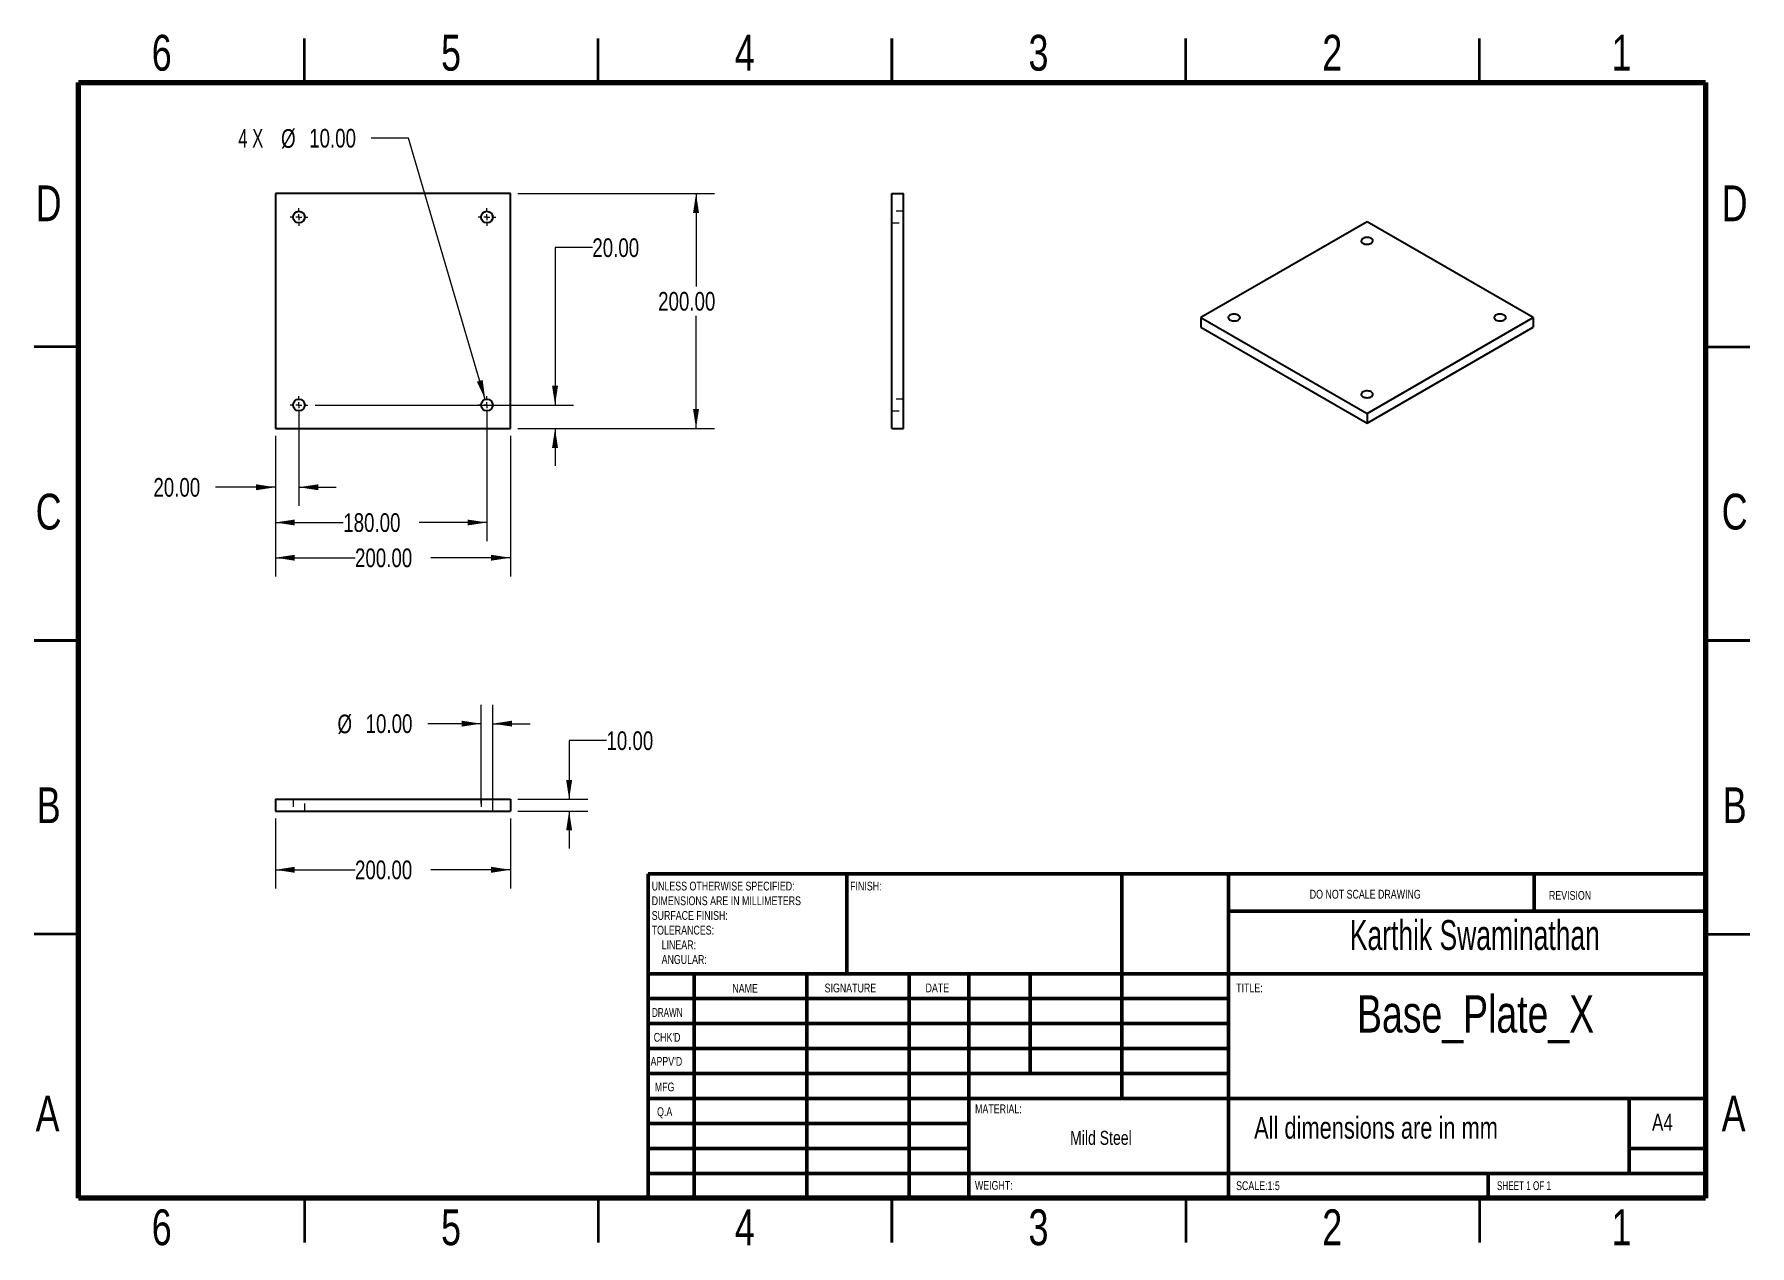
# Model space of a CAD drawing. Header units: millimetres. Extents: x 2 to 294, y 2 to 208.
import ezdxf

# ---------------------------------------------------------------- set-up
doc = ezdxf.new("R2010")
doc.units = ezdxf.units.MM
doc.linetypes.add('HIDDEN', pattern=[1.905, 1.27, -0.635])
doc.styles.add('SLDTEXTSTYLE0', font='TXT', dxfattribs={"width": 0.75})
doc.styles.add('SLDTEXTSTYLE1', font='TXT', dxfattribs={"width": 0.686449})
doc.styles.add('SLDTEXTSTYLE2', font='TXT', dxfattribs={"width": 0.6875})
doc.styles.add('SLDTEXTSTYLE3', font='TXT', dxfattribs={"width": 0.663})
doc.styles.add('SLDTEXTSTYLE4', font='TXT', dxfattribs={"width": 0.666667})
doc.dimstyles.new('SLDDIMSTYLE0', dxfattribs={"dimtxt": 3.175, "dimasz": 3.302, "dimexe": 0, "dimexo": 0.0625, "dimgap": 0.79375, "dimtad": 0, "dimtih": 1, "dimtoh": 1, "dimlfac": 5, "dimrnd": 1e-09, "dimzin": 4, "dimdsep": 46, "dimtxsty": 'SLDTEXTSTYLE0', "dimsah": 1, "dimcen": 0.09, "dimadec": 0, "dimazin": 1, "dimtfac": 1, "dimtmove": 0, "dimatfit": 0, "dimfxl": 0, "dimfrac": 2, "dimtolj": 1, "dimtzin": 12, "dimarcsym": 0})
doc.dimstyles.new('SLDDIMSTYLE1', dxfattribs={"dimtxt": 3.175, "dimasz": 3.302, "dimexe": 0, "dimexo": 0.0625, "dimgap": 0.79375, "dimtad": 0, "dimtih": 1, "dimtoh": 1, "dimlfac": 5, "dimrnd": 1e-09, "dimzin": 4, "dimdsep": 46, "dimtxsty": 'SLDTEXTSTYLE0', "dimsah": 1, "dimcen": 0.09, "dimadec": 0, "dimazin": 1, "dimtfac": 1, "dimtofl": 0, "dimtmove": 0, "dimatfit": 3, "dimfxl": 0, "dimfrac": 2, "dimtolj": 1, "dimtzin": 12, "dimarcsym": 0})
doc.dimstyles.new('SLDDIMSTYLE2', dxfattribs={"dimtxt": 3.175, "dimasz": 3.302, "dimexe": 0, "dimexo": 0.0625, "dimgap": 0.79375, "dimtad": 0, "dimtih": 1, "dimtoh": 1, "dimlfac": 5, "dimrnd": 1e-09, "dimzin": 4, "dimdsep": 46, "dimtxsty": 'SLDTEXTSTYLE0', "dimsah": 1, "dimcen": 0, "dimadec": 0, "dimazin": 1, "dimtfac": 1, "dimtofl": 0, "dimtmove": 0, "dimatfit": 3, "dimfxl": 0, "dimfrac": 2, "dimtolj": 1, "dimtzin": 12, "dimarcsym": 0})

# ---------------------------------------------------------------- blocks, each defined once
blk = doc.blocks.new('SW_NOTE_0')
at = {"color": 0, "linetype": 'Continuous', "lineweight": 0, "char_height": 1.5, "attachment_point": 1, "style": 'SLDTEXTSTYLE0'}
for s, insert in [('UNLESS OTHERWISE SPECIFIED:', (0, 1.93)), ('DIMENSIONS ARE IN MILLIMETERS', (0, -0.57)), ('TOLERANCES:', (0, -5.57)), ('SURFACE FINISH:', (0, -3.07)), ('LINEAR:', (1.69, -8.07)), ('ANGULAR:', (1.69, -10.57))]:
    blk.add_mtext(s, dxfattribs=dict(at, insert=insert))
blk = doc.blocks.new('_D')
at = {"color": 7, "linetype": 'Continuous', "lineweight": 0}
for p, q in [((47.54, 143.81), (47.54, 127.9)), ((43.54, 139.81), (43.54, 127.9)), ((43.54, 131.08), (33.33, 131.08)), ((47.54, 131.08), (53.89, 131.08))]:
    blk.add_line(p, q, dxfattribs=at)
at = {"color": 7, "linetype": 'Continuous', "lineweight": 18}
for points in [[(43.54, 131.08), (40.24, 131.58), (40.24, 130.57)], [(47.54, 131.08), (50.84, 130.57), (50.84, 131.58)]]:
    blk.add_solid(points, dxfattribs=at)
at = {"color": 7, "linetype": 'Continuous', "lineweight": 18, "insert": (22.77, 132.65), "char_height": 3.175, "attachment_point": 1, "style": 'SLDTEXTSTYLE0'}
blk.add_mtext('20.00', dxfattribs=at)
blk = doc.blocks.new('_D_1')
at = {"color": 7, "linetype": 'Continuous', "lineweight": 0}
for p, q in [((79.54, 143.81), (79.54, 121.9)), ((43.54, 139.81), (43.54, 121.9)), ((43.54, 125.08), (55.09, 125.08)), ((79.54, 125.08), (67.99, 125.08))]:
    blk.add_line(p, q, dxfattribs=at)
at = {"color": 7, "linetype": 'Continuous', "lineweight": 18}
for points in [[(43.54, 125.08), (46.84, 124.57), (46.84, 125.58)], [(79.54, 125.08), (76.24, 125.58), (76.24, 124.57)]]:
    blk.add_solid(points, dxfattribs=at)
at = {"color": 7, "linetype": 'Continuous', "lineweight": 18, "insert": (55.09, 126.65), "char_height": 3.175, "attachment_point": 1, "style": 'SLDTEXTSTYLE0'}
blk.add_mtext('180.00', dxfattribs=at)
blk = doc.blocks.new('_D_2')
at = {"color": 7, "linetype": 'Continuous', "lineweight": 0}
for p, q in [((43.54, 139.81), (43.54, 115.9)), ((83.54, 139.81), (83.54, 115.9)), ((43.54, 119.08), (57.09, 119.08)), ((83.54, 119.08), (69.99, 119.08))]:
    blk.add_line(p, q, dxfattribs=at)
at = {"color": 7, "linetype": 'Continuous', "lineweight": 18}
for points in [[(43.54, 119.08), (46.84, 118.57), (46.84, 119.58)], [(83.54, 119.08), (80.24, 119.58), (80.24, 118.57)]]:
    blk.add_solid(points, dxfattribs=at)
at = {"color": 7, "linetype": 'Continuous', "lineweight": 18, "insert": (57.09, 120.65), "char_height": 3.175, "attachment_point": 1, "style": 'SLDTEXTSTYLE0'}
blk.add_mtext('200.00', dxfattribs=at)
blk = doc.blocks.new('_D_3')
at = {"color": 7, "linetype": 'Continuous', "lineweight": 0}
for p, q in [((97.49, 171.89), (91.14, 171.89)), ((91.14, 171.89), (91.14, 145.08)), ((50.32, 145.08), (94.31, 145.08)), ((84.81, 141.08), (94.31, 141.08)), ((91.14, 141.08), (91.14, 134.73))]:
    blk.add_line(p, q, dxfattribs=at)
at = {"color": 7, "linetype": 'Continuous', "lineweight": 18}
for points in [[(91.14, 145.08), (91.65, 148.38), (90.63, 148.38)], [(91.14, 141.08), (90.63, 137.78), (91.65, 137.78)]]:
    blk.add_solid(points, dxfattribs=at)
at = {"color": 7, "linetype": 'Continuous', "lineweight": 18, "insert": (97.49, 173.46), "char_height": 3.175, "attachment_point": 1, "style": 'SLDTEXTSTYLE0'}
blk.add_mtext('20.00', dxfattribs=at)
blk = doc.blocks.new('_D_4')
at = {"color": 7, "linetype": 'Continuous', "lineweight": 0}
for p, q in [((84.81, 181.08), (118.31, 181.08)), ((115.14, 181.08), (115.14, 165.28)), ((115.14, 141.08), (115.14, 160.24)), ((84.81, 141.08), (118.31, 141.08))]:
    blk.add_line(p, q, dxfattribs=at)
at = {"color": 7, "linetype": 'Continuous', "lineweight": 18}
for points in [[(115.14, 181.08), (114.63, 177.78), (115.65, 177.78)], [(115.14, 141.08), (115.65, 144.38), (114.63, 144.38)]]:
    blk.add_solid(points, dxfattribs=at)
at = {"color": 7, "linetype": 'Continuous', "lineweight": 18, "insert": (108.69, 164.33), "char_height": 3.175, "attachment_point": 1, "style": 'SLDTEXTSTYLE0'}
blk.add_mtext('200.00', dxfattribs=at)
blk = doc.blocks.new('_D_5')
at = {"color": 7, "linetype": 'Continuous', "lineweight": 0}
for p, q in [((66.19, 190.51), (59.84, 190.51)), ((79.26, 146.04), (66.19, 190.51))]:
    blk.add_line(p, q, dxfattribs=at)
at = {"color": 7, "linetype": 'Continuous', "lineweight": 18}
blk.add_solid([(79.26, 146.04), (78.82, 149.35), (77.84, 149.06)], dxfattribs=at)
at = {"color": 7, "linetype": 'Continuous', "lineweight": 18, "char_height": 3.175, "attachment_point": 1}
for s, insert, style in [('4 X', (37.23, 192.1), 'SLDTEXTSTYLE4'), ('%%c', (44.5, 192.05), 'SLDTEXTSTYLE0'), ('10.00', (49.29, 192.1), 'SLDTEXTSTYLE0')]:
    blk.add_mtext(s, dxfattribs=dict(at, insert=insert, style=style))
blk = doc.blocks.new('SW_CENTERMARKSYMBOL_0')
at = {"color": 0, "linetype": 'Continuous', "lineweight": 18}
for p, q in [((-1.016, 0), (-1.508, 0)), ((0, 0), (-0.508, 0)), ((0, 1.016), (0, 1.508)), ((0, 0), (0, 0.508)), ((0, 0), (0, -0.508)), ((0, 0), (0.508, 0)), ((1.016, 0), (1.508, 0)), ((0, -1.016), (0, -1.508))]:
    blk.add_line(p, q, dxfattribs=at)
blk = doc.blocks.new('SW_CENTERMARKSYMBOL_1')
at = {"color": 0, "linetype": 'Continuous', "lineweight": 18}
for p, q in [((-1.016, 0), (-1.508, 0)), ((0, 0), (-0.508, 0)), ((0, 1.016), (0, 1.508)), ((0, 0), (0, 0.508)), ((0, 0), (0, -0.508)), ((0, 0), (0.508, 0)), ((1.016, 0), (1.508, 0)), ((0, -1.016), (0, -1.508))]:
    blk.add_line(p, q, dxfattribs=at)
blk = doc.blocks.new('SW_CENTERMARKSYMBOL_2')
at = {"color": 0, "linetype": 'Continuous', "lineweight": 18}
for p, q in [((-1.016, 0), (-1.508, 0)), ((0, 0), (-0.508, 0)), ((0, 1.016), (0, 1.508)), ((0, 0), (0, 0.508)), ((0, 0), (0, -0.508)), ((0, 0), (0.508, 0)), ((1.016, 0), (1.508, 0)), ((0, -1.016), (0, -1.508))]:
    blk.add_line(p, q, dxfattribs=at)
blk = doc.blocks.new('SW_CENTERMARKSYMBOL_3')
at = {"color": 0, "linetype": 'Continuous', "lineweight": 18}
for p, q in [((-1.016, 0), (-1.508, 0)), ((0, 0), (-0.508, 0)), ((0, 1.016), (0, 1.508)), ((0, 0), (0, 0.508)), ((0, 0), (0, -0.508)), ((0, 0), (0.508, 0)), ((1.016, 0), (1.508, 0)), ((0, -1.016), (0, -1.508))]:
    blk.add_line(p, q, dxfattribs=at)
blk = doc.blocks.new('_D_6')
at = {"color": 7, "linetype": 'Continuous', "lineweight": 0}
for p, q in [((43.54, 74.67), (43.54, 62.76)), ((83.54, 74.67), (83.54, 62.76)), ((43.54, 65.94), (57.09, 65.94)), ((83.54, 65.94), (69.99, 65.94))]:
    blk.add_line(p, q, dxfattribs=at)
at = {"color": 7, "linetype": 'Continuous', "lineweight": 18}
for points in [[(43.54, 65.94), (46.84, 65.43), (46.84, 66.45)], [(83.54, 65.94), (80.24, 66.45), (80.24, 65.43)]]:
    blk.add_solid(points, dxfattribs=at)
at = {"color": 7, "linetype": 'Continuous', "lineweight": 18, "insert": (57.09, 67.51), "char_height": 3.175, "attachment_point": 1, "style": 'SLDTEXTSTYLE0'}
blk.add_mtext('200.00', dxfattribs=at)
blk = doc.blocks.new('_D_7')
at = {"color": 7, "linetype": 'Continuous', "lineweight": 0}
for p, q in [((99.89, 87.94), (93.54, 87.94)), ((93.54, 87.94), (93.54, 77.94)), ((84.81, 77.94), (96.72, 77.94)), ((84.81, 75.94), (96.72, 75.94)), ((93.54, 75.94), (93.54, 69.59))]:
    blk.add_line(p, q, dxfattribs=at)
at = {"color": 7, "linetype": 'Continuous', "lineweight": 18}
for points in [[(93.54, 77.94), (94.05, 81.24), (93.03, 81.24)], [(93.54, 75.94), (93.03, 72.64), (94.05, 72.64)]]:
    blk.add_solid(points, dxfattribs=at)
at = {"color": 7, "linetype": 'Continuous', "lineweight": 18, "insert": (99.89, 89.51), "char_height": 3.175, "attachment_point": 1, "style": 'SLDTEXTSTYLE0'}
blk.add_mtext('10.00', dxfattribs=at)
blk = doc.blocks.new('_D_8')
at = {"color": 7, "linetype": 'Continuous', "lineweight": 0}
for p, q in [((78.54, 77.21), (78.54, 94)), ((80.54, 77.21), (80.54, 94)), ((78.54, 90.82), (69.46, 90.82)), ((80.54, 90.82), (86.89, 90.82))]:
    blk.add_line(p, q, dxfattribs=at)
at = {"color": 7, "linetype": 'Continuous', "lineweight": 18}
for points in [[(78.54, 90.82), (75.24, 91.33), (75.24, 90.32)], [(80.54, 90.82), (83.84, 90.32), (83.84, 91.33)]]:
    blk.add_solid(points, dxfattribs=at)
at = {"color": 7, "linetype": 'Continuous', "lineweight": 18, "char_height": 3.175, "attachment_point": 1, "style": 'SLDTEXTSTYLE0'}
for s, insert in [('%%c', (54.11, 92.36)), ('10.00', (58.9, 92.41))]:
    blk.add_mtext(s, dxfattribs=dict(at, insert=insert))

msp = doc.modelspace()

# ---------------------------------------------------------------- linework, layer by layer
at = {"color": 7, "linetype": 'Continuous', "lineweight": 35}
for p, q in [((48.5, 200), (48.5, 207.5)), ((98.5, 200), (98.5, 207.5)), ((148.5, 207.5), (148.5, 200)), ((148.5, 200), (148.5, 207.5)), ((198.5, 200), (198.5, 207.5)), ((248.5, 200), (248.5, 207.5)), ((10, 155), (2.5, 155)), ((287, 155), (294.5, 155)), ((2.5, 105), (10, 105)), ((10, 105), (2.5, 105)), ((294.5, 105), (287, 105)), ((287, 105), (294.5, 105)), ((10, 55), (2.5, 55)), ((287, 55), (294.5, 55)), ((48.5, 10), (48.5, 2.5)), ((98.5, 10), (98.5, 2.5)), ((148.5, 2.5), (148.5, 10)), ((148.5, 10), (148.5, 2.5)), ((198.5, 10), (198.5, 2.5)), ((248.5, 10), (248.5, 2.5))]:
    msp.add_line(p, q, dxfattribs=at)
at = {"color": 7, "linetype": 'Continuous', "lineweight": 70}
for p, q in [((10, 10), (10, 200)), ((10, 200), (287, 200)), ((287, 200), (287, 10)), ((287, 10), (10, 10))]:
    msp.add_line(p, q, dxfattribs=at)
at = {"color": 7, "linetype": 'Continuous', "lineweight": 25}
for p, q in [((43.542, 181.0771), (43.542, 141.0771)), ((83.542, 181.0771), (43.542, 181.0771)), ((83.542, 141.0771), (83.542, 181.0771)), ((148.4627, 141.0771), (148.4627, 181.0771)), ((148.4627, 181.0771), (150.4627, 181.0771)), ((150.4627, 141.0771), (150.4627, 181.0771)), ((229.3665, 176.2964), (201.0822, 159.9682)), ((257.6508, 159.9682), (229.3665, 176.2964)), ((201.0822, 159.9682), (201.0822, 158.3351)), ((201.0822, 159.9682), (229.3665, 143.6401)), ((201.0822, 158.3351), (229.3665, 142.007)), ((229.3665, 143.6401), (257.6508, 159.9682)), ((229.3665, 142.007), (257.6508, 158.3351)), ((257.6508, 159.9682), (257.6508, 158.3351)), ((229.3665, 143.6401), (229.3665, 142.007)), ((43.542, 141.0771), (83.542, 141.0771)), ((148.4627, 141.0771), (150.4627, 141.0771)), ((43.542, 77.9411), (43.542, 75.9411)), ((43.542, 77.9411), (83.542, 77.9411)), ((43.542, 75.9411), (83.542, 75.9411)), ((83.542, 77.9411), (83.542, 75.9411))]:
    msp.add_line(p, q, dxfattribs=at)
at = {"color": 7, "linetype": 'HIDDEN', "lineweight": 18}
for p, q in [((150.4627, 178.0771), (148.4627, 178.0771)), ((148.4627, 176.0771), (150.4627, 176.0771)), ((150.4627, 146.0771), (148.4627, 146.0771)), ((148.4627, 144.0771), (150.4627, 144.0771)), ((46.542, 77.9411), (46.542, 75.9411)), ((48.542, 75.9411), (48.542, 77.9411)), ((78.542, 77.9411), (78.542, 75.9411)), ((80.542, 75.9411), (80.542, 77.9411))]:
    msp.add_line(p, q, dxfattribs=at)
at = {"color": 7, "linetype": 'Continuous', "lineweight": 50}
for p, q in [((107, 65.25), (287, 65.25)), ((107, 65.25), (107, 10)), ((140.8, 48.25), (140.8, 65.25)), ((187.6, 65.25), (187.6, 27)), ((205.8, 65.25), (205.8, 10)), ((257.8, 58.875), (257.8, 65.25)), ((287, 58.875), (205.8, 58.875)), ((287, 48.25), (107, 48.25)), ((114.8, 48.25), (114.8, 10)), ((133.991, 48.25), (133.991, 10)), ((151.3989, 48.25), (151.3989, 10)), ((161.6, 10), (161.6, 48.25)), ((172, 31.25), (172, 48.25)), ((205.8, 44), (107, 44)), ((205.8, 39.75), (107, 39.75)), ((205.8, 35.5), (107, 35.5)), ((205.8, 31.25), (107, 31.25)), ((161.6, 27), (107, 27)), ((161.6, 27), (287, 27)), ((274, 14.25), (274, 27)), ((161.6, 22.7499), (107, 22.7499)), ((161.6, 18.5), (107, 18.5)), ((287, 18.5), (274, 18.5)), ((107, 14.25), (287, 14.25)), ((250, 10), (250, 14.25))]:
    msp.add_line(p, q, dxfattribs=at)
at = {"color": 7, "linetype": 'Continuous', "lineweight": 25, "flags": 128}
for points in [[(228.6594, 172.6226), (228.8162, 172.5487), (228.9956, 172.4947), (229.1901, 172.4625), (229.3918, 172.4537), (229.5926, 172.4684), (229.784, 172.5062), (229.9584, 172.5654), (230.1085, 172.6438), (230.2283, 172.7379), (230.3128, 172.844), (230.3585, 172.9578), (230.3636, 173.0746), (230.3279, 173.1896), (230.2529, 173.298), (230.1415, 173.3956), (229.9985, 173.4782), (229.8295, 173.5424), (229.6416, 173.5858), (229.4424, 173.6064), (229.2402, 173.6034), (229.0431, 173.577), (228.8592, 173.5282), (228.6961, 173.4591), (228.5605, 173.3724), (228.4578, 173.2718), (228.3924, 173.1613), (228.3668, 173.0454), (228.3822, 172.9289), (228.4379, 172.8166), (228.5315, 172.7131), (228.6594, 172.6226)], [(207.4462, 160.3764), (207.2894, 160.4502), (207.11, 160.5043), (206.9155, 160.5365), (206.7138, 160.5453), (206.5131, 160.5306), (206.3216, 160.4928), (206.1472, 160.4335), (205.9971, 160.3552), (205.8773, 160.2611), (205.7929, 160.1549), (205.7471, 160.0412), (205.742, 159.9244), (205.7777, 159.8094), (205.8527, 159.7009), (205.9641, 159.6034), (206.1072, 159.5208), (206.2761, 159.4565), (206.464, 159.4132), (206.6632, 159.3926), (206.8654, 159.3956), (207.0625, 159.422), (207.2464, 159.4707), (207.4095, 159.5399), (207.5451, 159.6265), (207.6478, 159.7272), (207.7132, 159.8377), (207.7388, 159.9536), (207.7234, 160.0701), (207.6678, 160.1824), (207.5741, 160.2859), (207.4462, 160.3764)], [(252.701, 160.3764), (252.5442, 160.4502), (252.3649, 160.5043), (252.1704, 160.5365), (251.9686, 160.5453), (251.7679, 160.5306), (251.5764, 160.4928), (251.4021, 160.4335), (251.2519, 160.3552), (251.1322, 160.2611), (251.0477, 160.1549), (251.0019, 160.0412), (250.9968, 159.9244), (251.0325, 159.8094), (251.1076, 159.7009), (251.2189, 159.6034), (251.362, 159.5208), (251.5309, 159.4565), (251.7188, 159.4132), (251.918, 159.3926), (252.1203, 159.3956), (252.3174, 159.422), (252.5012, 159.4707), (252.6643, 159.5399), (252.8, 159.6265), (252.9026, 159.7272), (252.968, 159.8377), (252.9936, 159.9536), (252.9782, 160.0701), (252.9226, 160.1824), (252.8289, 160.2859), (252.701, 160.3764)], [(228.6594, 146.4975), (228.8162, 146.4237), (228.9956, 146.3696), (229.1901, 146.3375), (229.3918, 146.3286), (229.5926, 146.3434), (229.784, 146.3811), (229.9584, 146.4404), (230.1085, 146.5187), (230.2283, 146.6128), (230.3128, 146.719), (230.3585, 146.8328), (230.3636, 146.9495), (230.3279, 147.0645), (230.2529, 147.173), (230.1415, 147.2705), (229.9985, 147.3531), (229.8295, 147.4174), (229.6416, 147.4607), (229.4424, 147.4813), (229.2402, 147.4784), (229.0431, 147.452), (228.8592, 147.4032), (228.6961, 147.3341), (228.5605, 147.2474), (228.4578, 147.1467), (228.3924, 147.0362), (228.3668, 146.9203), (228.3822, 146.8039), (228.4379, 146.6916), (228.5315, 146.588), (228.6594, 146.4975)]]:
    msp.add_lwpolyline(points, dxfattribs=at)
at = {"color": 7, "linetype": 'Continuous', "lineweight": 25}
for centre in [(47.542, 177.0771), (79.542, 177.0771), (47.542, 145.0771), (79.542, 145.0771)]:
    msp.add_circle(centre, 1, dxfattribs=at)

# ---------------------------------------------------------------- block references
at = {"color": 7, "linetype": 'Continuous', "lineweight": 0}
for name, p in [('SW_CENTERMARKSYMBOL_2', (47.542, 177.0771)), ('SW_CENTERMARKSYMBOL_3', (79.542, 177.0771)), ('SW_CENTERMARKSYMBOL_1', (47.542, 145.0771)), ('SW_CENTERMARKSYMBOL_0', (79.542, 145.0771)), ('SW_NOTE_0', (107.5937, 61.9874))]:
    msp.add_blockref(name, p, dxfattribs=at)

# ---------------------------------------------------------------- texts
for s, insert, char_height, attachment_point, style in [('6', (24.1886, 208.1137), 6.096, 2, 'SLDTEXTSTYLE0'), ('5', (73.4386, 208.1137), 6.096, 2, 'SLDTEXTSTYLE0'), ('4', (123.4386, 208.1137), 6.096, 2, 'SLDTEXTSTYLE0'), ('3', (173.4386, 208.1137), 6.096, 2, 'SLDTEXTSTYLE0'), ('2', (223.4386, 208.1137), 6.096, 2, 'SLDTEXTSTYLE0'), ('1', (272.6886, 208.1137), 6.096, 2, 'SLDTEXTSTYLE0'), ('D', (4.9302, 182.4757), 6.096, 2, 'SLDTEXTSTYLE0'), ('D', (291.9302, 182.4757), 6.096, 2, 'SLDTEXTSTYLE0'), ('C', (4.9365, 129.9757), 6.096, 2, 'SLDTEXTSTYLE0'), ('C', (291.9365, 129.9757), 6.096, 2, 'SLDTEXTSTYLE0'), ('B', (4.9534, 79.9757), 6.096, 2, 'SLDTEXTSTYLE0'), ('B', (291.9534, 79.9757), 6.096, 2, 'SLDTEXTSTYLE0'), ('FINISH:', (141.3713, 63.9193), 1.5, 1, 'SLDTEXTSTYLE0'), ('DO NOT SCALE DRAWING', (219.6146, 62.533), 1.5, 1, 'SLDTEXTSTYLE0'), ('REVISION', (260.3276, 62.3349), 1.5, 1, 'SLDTEXTSTYLE0'), ('Karthik Swaminathan', (247.7124, 57.3721), 5.08, 2, 'SLDTEXTSTYLE3'), ('NAME', (121.3222, 46.5015), 1.5, 1, 'SLDTEXTSTYLE0'), ('SIGNATURE', (137.0336, 46.5618), 1.5, 1, 'SLDTEXTSTYLE0'), ('DATE', (154.2147, 46.5762), 1.5, 1, 'SLDTEXTSTYLE0'), ('TITLE:', (207.0902, 46.5762), 1.5, 1, 'SLDTEXTSTYLE0'), ('Base_Plate_X', (247.8384, 44.5717), 6.35, 2, 'SLDTEXTSTYLE0'), ('DRAWN', (107.6434, 42.3848), 1.5, 1, 'SLDTEXTSTYLE1'), ("CHK'D", (107.9392, 38.1619), 1.5, 1, 'SLDTEXTSTYLE0'), ("APPV'D", (107.4017, 34.0659), 1.5, 1, 'SLDTEXTSTYLE0'), ('MFG', (108.124, 29.7158), 1.5, 1, 'SLDTEXTSTYLE0'), ('A', (4.7566, 27.4757), 6.096, 2, 'SLDTEXTSTYLE0'), ('A', (291.7566, 27.4757), 6.096, 2, 'SLDTEXTSTYLE0'), ('Q.A', (108.509, 25.5047), 1.5, 1, 'SLDTEXTSTYLE0'), ('MATERIAL:', (162.6459, 25.9861), 1.5, 1, 'SLDTEXTSTYLE0'), ('All dimensions are in mm', (210.1429, 23.8701), 3.704167, 1, 'SLDTEXTSTYLE0'), ('A4', (277.8712, 24.4064), 2.91042, 1, 'SLDTEXTSTYLE0'), ('Mild Steel', (184.0624, 21.4856), 2.38125, 2, 'SLDTEXTSTYLE0'), ('WEIGHT:', (162.6178, 12.9493), 1.4986, 1, 'SLDTEXTSTYLE0'), ('SCALE:1:5', (207.074, 12.9001), 1.5, 1, 'SLDTEXTSTYLE0'), ('SHEET 1 OF 1', (251.4783, 12.9001), 1.5, 1, 'SLDTEXTSTYLE2'), ('6', (24.1886, 8.1137), 6.096, 2, 'SLDTEXTSTYLE0'), ('5', (73.4386, 8.1137), 6.096, 2, 'SLDTEXTSTYLE0'), ('4', (123.4386, 8.1137), 6.096, 2, 'SLDTEXTSTYLE0'), ('3', (173.4386, 8.1137), 6.096, 2, 'SLDTEXTSTYLE0'), ('2', (223.4386, 8.1137), 6.096, 2, 'SLDTEXTSTYLE0'), ('1', (272.6886, 8.1137), 6.096, 2, 'SLDTEXTSTYLE0')]:
    msp.add_mtext(s, dxfattribs=dict(at, insert=insert, char_height=char_height, attachment_point=attachment_point, style=style))

# ---------------------------------------------------------------- dimensions: what is measured, and where the dimension line sits
at = {"color": 7, "linetype": 'Continuous', "lineweight": 18}
dim = msp.add_diameter_dim_2p(p1=(79.8239, 144.1176), p2=(79.2602, 146.0365), text='4 X <>', dimstyle='SLDDIMSTYLE2', dxfattribs=at)
dim.commit()
dim.dimension.update_dxf_attribs({"geometry": '_D_5', "text_midpoint": (48.536, 190.5133), "dimtype": 163})
for base, p1, p2, dimstyle, picture, middle in [((115.1373, 181.0771), (83.542, 141.0771), (83.542, 181.0771), 'SLDDIMSTYLE1', '_D_4', (115.1373, 162.7618)), ((91.1373, 145.0771), (83.542, 141.0771), (49.05, 145.0771), 'SLDDIMSTYLE0', '_D_3', (91.1373, 171.887)), ((93.542, 77.9411), (83.542, 75.9411), (83.542, 77.9411), 'SLDDIMSTYLE0', '_D_7', (93.542, 87.9411))]:
    dim = msp.add_linear_dim(base=base, p1=p1, p2=p2, angle=90, dimstyle=dimstyle, dxfattribs=at)
    dim.commit()
    dim.dimension.update_dxf_attribs({"geometry": picture, "text_midpoint": middle, "dimtype": 160})
for base, p1, p2, dimstyle, picture, middle in [((47.542, 131.0751), (43.542, 141.0771), (47.542, 145.0771), 'SLDDIMSTYLE0', '_D', (28.0483, 131.0751)), ((79.542, 125.0751), (43.542, 141.0771), (79.542, 145.0771), 'SLDDIMSTYLE1', '_D_1', (61.542, 125.0751)), ((83.542, 119.0751), (43.542, 141.0771), (83.542, 141.0771), 'SLDDIMSTYLE1', '_D_2', (63.542, 119.0751)), ((83.542, 65.9391), (43.542, 75.9411), (83.542, 75.9411), 'SLDDIMSTYLE1', '_D_6', (63.542, 65.9391))]:
    dim = msp.add_linear_dim(base=base, p1=p1, p2=p2, dimstyle=dimstyle, dxfattribs=at)
    dim.commit()
    dim.dimension.update_dxf_attribs({"geometry": picture, "text_midpoint": middle, "dimtype": 160})
dim = msp.add_linear_dim(base=(78.542, 90.8242), p1=(80.542, 75.9411), p2=(78.542, 75.9411), text='%%c<>', dimstyle='SLDDIMSTYLE0', dxfattribs=at)
dim.commit()
dim.dimension.update_dxf_attribs({"geometry": '_D_8', "text_midpoint": (61.7825, 90.8242), "dimtype": 160})

doc.saveas('drawing.dxf')
